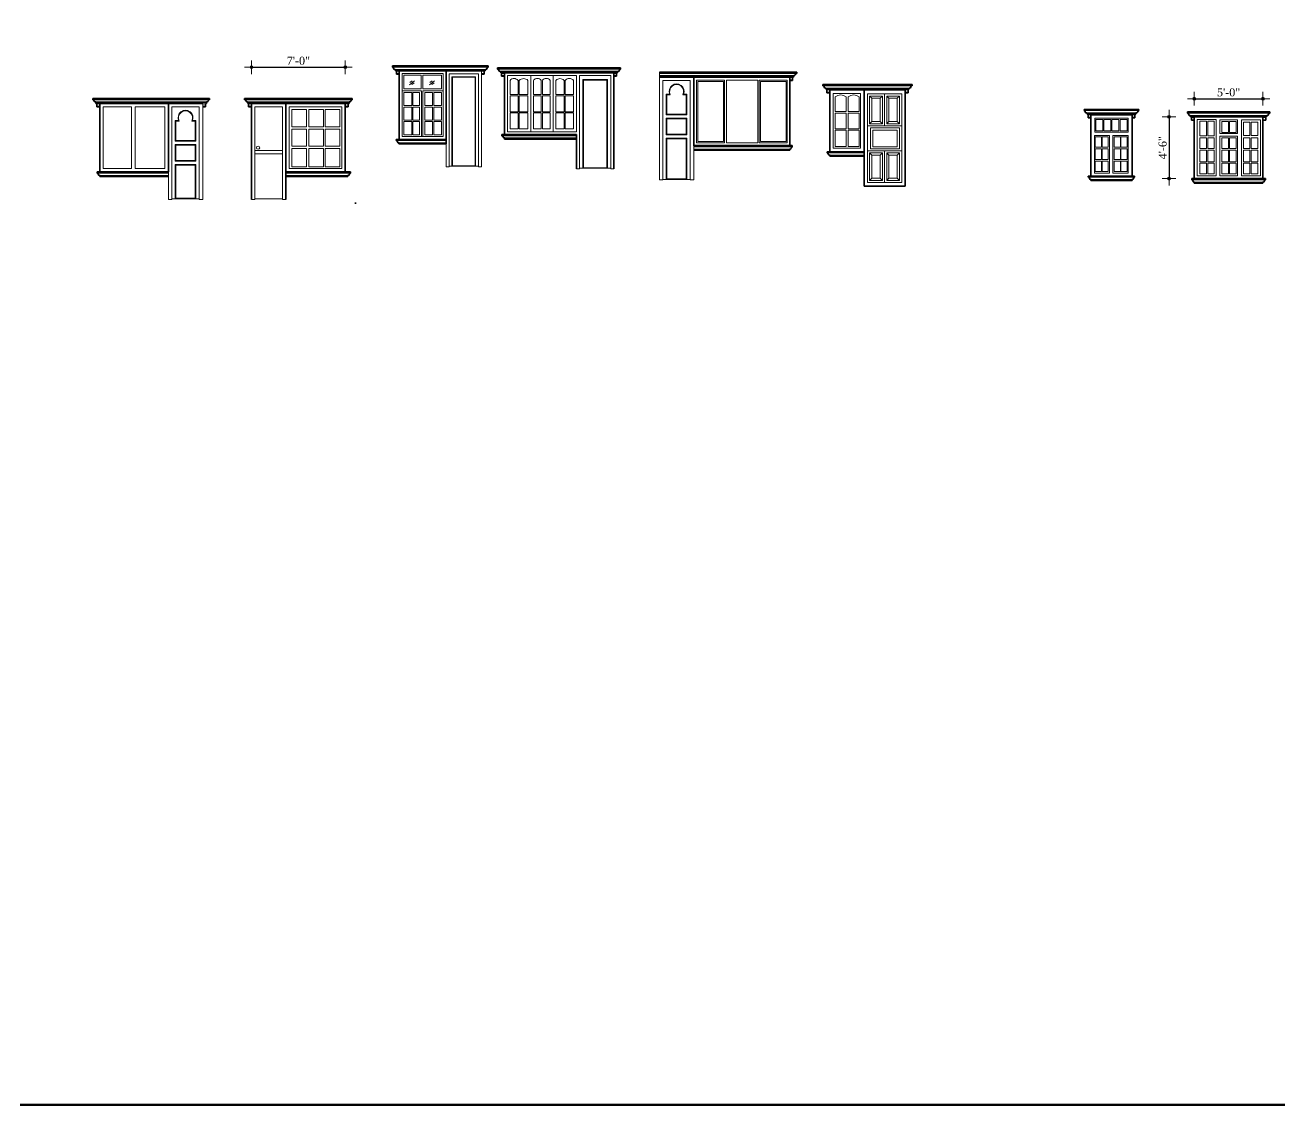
# Model space of a CAD drawing. Header units: inches. Extents: x 244 to 65245, y -2247 to 11745.
# Drawn here: x 61570 to 62667, y 7637 to 8582 of the extents above; entities that cross this region are included whole.
import ezdxf

# ---------------------------------------------------------------- set-up
doc = ezdxf.new("R2010")
doc.units = ezdxf.units.IN
doc.header["$MEASUREMENT"] = 0
for name, color, linetype, lineweight in [('CORNICE', 150, 'Continuous', 9), ('DIMENSION', 115, 'Continuous', 15), ('DOOR ELEVATION', 21, 'Continuous', 15), ('ELEVATION', 30, 'Continuous', 35), ('HACTH', 8, 'Continuous', 13), ('hatch', 12, 'Continuous', 9), ('Location', 8, 'Continuous', 13), ('WALL', 32, 'Continuous', 50), ('WINDOW ELEVATION', 5, 'Continuous', 18), ('WINDOW FRAME', 3, 'Continuous', 15)]:
    doc.layers.add(name, color=color, linetype=linetype, lineweight=lineweight)
doc.styles.add('7 INCH', font='times.ttf', dxfattribs={"height": 7})
doc.styles.add('7_INCH0', font='times.ttf', dxfattribs={"height": 7})
doc.dimstyles.new('7 INCH', dxfattribs={"dimscale": 0, "dimtxt": 7, "dimasz": 1, "dimexe": 2, "dimexo": 9, "dimgap": 2, "dimtad": 1, "dimdec": 0, "dimzin": 3, "dimdsep": 46, "dimlunit": 4, "dimtxsty": '7 INCH', "dimblk": 'DIM', "dimcen": 3, "dimdle": 3, "dimse1": 1, "dimse2": 1, "dimclrd": 256, "dimclre": 256, "dimclrt": 7, "dimadec": 1, "dimazin": 2, "dimtfac": 1, "dimtdec": 0, "dimtix": 1, "dimtofl": 0, "dimtmove": 2, "dimatfit": 3, "dimldrblk": 'DIM', "dimfxl": 2, "dimfrac": 2, "dimtolj": 2, "dimtzin": 0, "dimarcsym": 0})
doc.dimstyles.get("Standard").update_dxf_attribs({"dimtxt": 7, "dimasz": 0.18, "dimexe": 0.18, "dimexo": 0.0625, "dimgap": 0.09, "dimtad": 0, "dimdec": 3, "dimzin": 0, "dimdsep": 46, "dimlunit": 4, "dimtxsty": 'Standard', "dimcen": 0.09, "dimse1": 1, "dimse2": 1, "dimclrd": 3, "dimclre": 3, "dimclrt": 3, "dimadec": 0, "dimazin": 0, "dimtfac": 1, "dimtdec": 3, "dimtofl": 0, "dimtmove": 0, "dimatfit": 3, "dimfxl": 1, "dimtolj": 1, "dimtzin": 0, "dimarcsym": 0})

# ---------------------------------------------------------------- blocks, each defined once
blk = doc.blocks.new('DIM')
at = {"layer": 'DIMENSION'}
h = blk.add_hatch(color=256, dxfattribs=at)
h.paths.add_polyline_path([(0, 1.3), (0, 0), (1.3, 0, 0.414214)])
h.paths.add_polyline_path([(1.3, 0), (0, 0), (0, -1.3, 0.414214)])
h.paths.add_polyline_path([(0, 0), (-1.3, 0, 0.414214), (0, -1.3)])
h.paths.add_polyline_path([(0, 1.3, 0.414214), (-1.3, 0), (0, 0)])
for p, q in [((-6, 0), (6, 0)), ((0, 6), (0, -6))]:
    blk.add_line(p, q, dxfattribs=at)
blk.add_circle((0, 0), 1.28, dxfattribs=at)
blk = doc.blocks.new('*D101')
at = {"layer": 'Defpoints', "color": 0, "lineweight": -2, "transparency": 16777216}
for p in [(61849.8, 8544.7), (61767.8, 8504.6), (61849.8, 8504.6)]:
    blk.add_point(p, dxfattribs=at)
at = {"layer": 'DIMENSION', "lineweight": -2, "transparency": 16777216}
blk.add_line((61768.8, 8544.7), (61848.8, 8544.7), dxfattribs=at)
at = {"layer": 'DIMENSION', "lineweight": -2, "transparency": 16777216, "rotation": 180}
blk.add_blockref('DIM', (61767.8, 8544.7), dxfattribs=at)
at = {"layer": 'DIMENSION', "lineweight": -2, "transparency": 16777216}
blk.add_blockref('DIM', (61849.8, 8544.7), dxfattribs=at)
at = {"layer": 'DIMENSION', "color": 7, "transparency": 16777216, "insert": (61808.8, 8550.3), "char_height": 7, "attachment_point": 5, "style": '7_INCH0'}
blk.add_mtext('\\A2;7\'-0"', dxfattribs=at)
blk = doc.blocks.new('*D97')
at = {"layer": 'Defpoints', "color": 0, "lineweight": -2, "transparency": 16777216}
for p in [(62592.2, 8501.3), (62570.1, 8447.3), (62592.2, 8447.3)]:
    blk.add_point(p, dxfattribs=at)
at = {"layer": 'DIMENSION', "lineweight": -2, "transparency": 16777216}
blk.add_line((62570.1, 8500.3), (62570.1, 8448.3), dxfattribs=at)
for p, rotation in [((62570.1, 8501.3), 90), ((62570.1, 8447.3), 270)]:
    blk.add_blockref('DIM', p, dxfattribs=dict(at, rotation=rotation))
at = {"layer": 'DIMENSION', "color": 7, "transparency": 16777216, "insert": (62564.5, 8474.3), "char_height": 7, "attachment_point": 5, "rotation": 90, "style": '7 INCH'}
blk.add_mtext('\\A2;4\'-6"', dxfattribs=at)
blk = doc.blocks.new('*D98')
at = {"layer": 'Defpoints', "color": 0, "lineweight": -2, "transparency": 16777216}
for p in [(62652.2, 8517.1), (62592.2, 8501.3), (62652.2, 8501.3)]:
    blk.add_point(p, dxfattribs=at)
at = {"layer": 'DIMENSION', "lineweight": -2, "transparency": 16777216}
blk.add_line((62593.2, 8517.1), (62651.2, 8517.1), dxfattribs=at)
at = {"layer": 'DIMENSION', "lineweight": -2, "transparency": 16777216, "rotation": 180}
blk.add_blockref('DIM', (62592.2, 8517.1), dxfattribs=at)
at = {"layer": 'DIMENSION', "lineweight": -2, "transparency": 16777216}
blk.add_blockref('DIM', (62652.2, 8517.1), dxfattribs=at)
at = {"layer": 'DIMENSION', "color": 7, "transparency": 16777216, "insert": (62622.2, 8522.7), "char_height": 7, "attachment_point": 5, "style": '7 INCH'}
blk.add_mtext('\\A2;5\'-0"', dxfattribs=at)

msp = doc.modelspace()

# ---------------------------------------------------------------- linework, layer by layer
at = {"layer": 'CORNICE'}
for p, q in [((61944, 8544.8), (61891, 8544.8)), ((61941.7, 8542.8), (61892.9, 8542.8)), ((61941.2, 8542.3), (61893.4, 8542.3)), ((61897, 8541.1), (61894.5, 8541.1)), ((61897, 8539.1), (61894.5, 8539.1)), ((61974.8, 8544.8), (61932, 8544.8)), ((61972.6, 8542.8), (61934.2, 8542.8)), ((61972.1, 8542.3), (61934.2, 8542.3)), ((61968.8, 8541.1), (61971.3, 8541.1)), ((61968.8, 8539.1), (61971.3, 8539.1)), ((62090.5, 8543.1), (61983, 8543.1)), ((62088.2, 8541.1), (61985.2, 8541.1)), ((62087.7, 8540.6), (61985.7, 8540.6)), ((61989, 8539.3), (61986.5, 8539.3)), ((61989, 8537.3), (61986.5, 8537.3)), ((62084.5, 8539.3), (62087, 8539.3)), ((62084.5, 8537.3), (62087, 8537.3)), ((62124.5, 8536.1), (62124.5, 8540.3)), ((62244.5, 8539.3), (62124.5, 8539.3)), ((62242.2, 8537.3), (62124.5, 8537.3)), ((62241.7, 8536.8), (62124.5, 8536.8)), ((62238.5, 8535.6), (62241, 8535.6)), ((62238.5, 8533.6), (62241, 8533.6)), ((62345.4, 8528.5), (62267.4, 8528.5)), ((62343.2, 8526.5), (62269.7, 8526.5)), ((62342.7, 8526), (62270.2, 8526)), ((61731.1, 8516.3), (61629.1, 8516.3)), ((61855.8, 8516.3), (61761.8, 8516.3)), ((62273.4, 8524.8), (62270.9, 8524.8)), ((62273.4, 8522.8), (62270.9, 8522.8)), ((62339.4, 8524.8), (62341.9, 8524.8)), ((62339.4, 8522.8), (62341.9, 8522.8)), ((61728.8, 8514.3), (61631.3, 8514.3)), ((61728.3, 8513.8), (61631.8, 8513.8)), ((61635.1, 8512.6), (61632.6, 8512.6)), ((61635.1, 8510.6), (61632.6, 8510.6)), ((61725.1, 8512.6), (61727.6, 8512.6)), ((61725.1, 8510.6), (61727.6, 8510.6)), ((61853.6, 8514.3), (61764.1, 8514.3)), ((61853.1, 8513.8), (61764.1, 8513.8)), ((61767.8, 8512.6), (61765.3, 8512.6)), ((61767.8, 8510.6), (61765.3, 8510.6)), ((61849.8, 8512.6), (61852.3, 8512.6)), ((61849.8, 8510.6), (61852.3, 8510.6)), ((62658.2, 8504.6), (62586.2, 8504.6)), ((62655.9, 8502.5), (62588.4, 8502.5)), ((62655.4, 8502), (62588.9, 8502)), ((62592.2, 8500.8), (62589.7, 8500.8)), ((62592.2, 8498.8), (62589.7, 8498.8)), ((62652.2, 8500.8), (62654.7, 8500.8)), ((62652.2, 8498.8), (62654.7, 8498.8)), ((62052, 8484.8), (61986.7, 8484.8)), ((62052, 8482.8), (61989, 8482.8)), ((61938, 8480.6), (61894.4, 8480.6)), ((61938, 8478.5), (61896.7, 8478.5)), ((62240.7, 8475.1), (62154.5, 8475.1)), ((62238.5, 8473), (62154.5, 8473)), ((62303.4, 8469.8), (62271.2, 8469.8)), ((62303.4, 8467.7), (62273.4, 8467.7)), ((61695.1, 8452.1), (61632.8, 8452.1)), ((61695.1, 8450), (61635.1, 8450)), ((61770.9, 8452.1), (61770.8, 8452.1)), ((61794.8, 8452.1), (61794.8, 8452.1)), ((61797.8, 8452.1), (61854.3, 8452.1)), ((61797.8, 8450), (61852.1, 8450)), ((62654.4, 8446.3), (62589.9, 8446.3)), ((62652.2, 8444.3), (62592.2, 8444.3))]:
    msp.add_line(p, q, dxfattribs=at)
at = {"layer": 'DIMENSION', "ltscale": 2}
msp.add_lwpolyline([(62276.4, 8521.8), (62276.4, 8473.8), (62300.4, 8473.8), (62300.4, 8521.8), (62276.4, 8521.8), (62276.4, 8521.7)], dxfattribs=at)
at = {"layer": 'DIMENSION'}
msp.add_circle((61773.6, 8474.3), 1.41, dxfattribs=at)
at = {"layer": 'DOOR ELEVATION'}
for p, q in [((61938, 8541.6), (61938, 8457.7)), ((61938, 8541.6), (61968.8, 8541.6)), ((61940.6, 8539), (61940.6, 8457.7)), ((61940.6, 8539), (61966.3, 8539)), ((61966.3, 8539), (61966.3, 8457.7)), ((61968.8, 8541.6), (61968.8, 8457.7)), ((62124.5, 8536.1), (62124.5, 8446.1)), ((62124.5, 8536.1), (62154.5, 8536.1)), ((62127.5, 8533.1), (62127.5, 8446.1)), ((62127.5, 8533.1), (62151.5, 8533.1)), ((62151.5, 8533.1), (62151.5, 8446.1)), ((62154.5, 8536.1), (62154.5, 8446.1)), ((62130.5, 8503.1), (62130.5, 8521.1)), ((62130.5, 8521.1), (62133.5, 8521.1)), ((62131, 8503.6), (62131, 8520.6)), ((62131, 8520.6), (62134, 8520.6)), ((62145, 8520.6), (62148, 8520.6)), ((62145.5, 8521.1), (62148.5, 8521.1)), ((62148, 8520.6), (62148, 8503.6)), ((62148.5, 8521.1), (62148.5, 8503.1)), ((61635.1, 8513.1), (61725.1, 8513.1)), ((61695.1, 8513.1), (61695.1, 8429.1)), ((61698.1, 8510.1), (61698.1, 8429.1)), ((61698.1, 8510.1), (61722.1, 8510.1)), ((61722.1, 8510.1), (61722.1, 8429.1)), ((61725.1, 8513.1), (61725.1, 8429.1)), ((61770.8, 8510.1), (61770.8, 8429.1)), ((61770.8, 8510.1), (61794.8, 8510.1)), ((61794.8, 8510.1), (61794.8, 8429.1)), ((61800.8, 8510.1), (61800.8, 8456.1)), ((61800.8, 8510.1), (61846.8, 8510.1)), ((61846.8, 8510.1), (61846.8, 8456.1)), ((62148, 8503.6), (62131, 8503.6)), ((61701.1, 8480.1), (61701.1, 8498.1)), ((61701.1, 8498.1), (61704.1, 8498.1)), ((61701.6, 8480.6), (61701.6, 8497.6)), ((61701.6, 8497.6), (61704.6, 8497.6)), ((61715.6, 8497.6), (61718.6, 8497.6)), ((61716.1, 8498.1), (61719.1, 8498.1)), ((61718.6, 8497.6), (61718.6, 8480.6)), ((61719.1, 8498.1), (61719.1, 8480.1)), ((62148.5, 8503.1), (62130.5, 8503.1)), ((62148.5, 8500.1), (62130.5, 8500.1)), ((62130.5, 8485.6), (62130.5, 8500.1)), ((62148, 8499.6), (62131, 8499.6)), ((62131, 8486.1), (62131, 8499.6)), ((62148, 8499.6), (62148, 8486.1)), ((62148.5, 8500.1), (62148.5, 8485.6)), ((62148.5, 8485.6), (62130.5, 8485.6)), ((62130.5, 8446.6), (62130.5, 8482.6)), ((62148.5, 8482.6), (62130.5, 8482.6)), ((62148, 8486.1), (62131, 8486.1)), ((62131, 8447.1), (62131, 8482.1)), ((62148, 8482.1), (62131, 8482.1)), ((62148, 8482.1), (62148, 8447.1)), ((62148.5, 8482.6), (62148.5, 8446.6)), ((61719.1, 8480.1), (61701.1, 8480.1)), ((61719.1, 8477.1), (61701.1, 8477.1)), ((61701.1, 8462.6), (61701.1, 8477.1)), ((61718.6, 8480.6), (61701.6, 8480.6)), ((61718.6, 8476.6), (61701.6, 8476.6)), ((61701.6, 8463.1), (61701.6, 8476.6)), ((61718.6, 8476.6), (61718.6, 8463.1)), ((61719.1, 8477.1), (61719.1, 8462.6)), ((61770.8, 8472), (61794.8, 8472)), ((61719.1, 8462.6), (61701.1, 8462.6)), ((61718.6, 8463.1), (61701.6, 8463.1)), ((61770.8, 8469), (61794.8, 8469)), ((61701.1, 8429.6), (61701.1, 8459.6)), ((61719.1, 8459.6), (61701.1, 8459.6)), ((61701.6, 8430.1), (61701.6, 8459.1)), ((61718.6, 8459.1), (61701.6, 8459.1)), ((61718.6, 8459.1), (61718.6, 8430.1)), ((61719.1, 8459.6), (61719.1, 8429.6)), ((61846.8, 8456.1), (61800.8, 8456.1)), ((61938, 8457.7), (61940.6, 8457.7)), ((61940.6, 8458.2), (61966.3, 8458.2)), ((61966.3, 8457.7), (61968.8, 8457.7)), ((62124.5, 8446.1), (62127.5, 8446.1)), ((62127.5, 8446.6), (62151.5, 8446.6)), ((62148.5, 8446.6), (62130.5, 8446.6)), ((62148, 8447.1), (62131, 8447.1)), ((62151.5, 8446.1), (62154.5, 8446.1)), ((61695.1, 8429.1), (61698.1, 8429.1)), ((61698.1, 8429.6), (61722.1, 8429.6)), ((61719.1, 8429.6), (61701.1, 8429.6)), ((61718.6, 8430.1), (61701.6, 8430.1)), ((61722.1, 8429.1), (61725.1, 8429.1)), ((61767.8, 8429.1), (61770.8, 8429.1)), ((61770.8, 8429.6), (61794.8, 8429.6)), ((61794.8, 8429.1), (61797.8, 8429.1))]:
    msp.add_line(p, q, dxfattribs=at)
for points in [[(61943.1, 8536.4), (61963.7, 8536.4), (61963.7, 8458.2), (61943.1, 8458.2)], [(61943.6, 8536), (61963.3, 8536), (61963.3, 8458.6), (61943.6, 8458.6)]]:
    msp.add_lwpolyline(points, close=True, dxfattribs=at)
for centre, radius, start, end in [((62139.5, 8523.6), 6.5, 337.3801, 202.6199), ((62139.5, 8523.4), 6.17, 332.7226, 207.2774), ((61710.1, 8500.6), 6.5, 337.3801, 202.6199), ((61710.1, 8500.4), 6.17, 332.7226, 207.2774)]:
    msp.add_arc(centre, radius, start, end, dxfattribs=at)
at = {"layer": 'ELEVATION', "linetype": 'Continuous'}
for p, q in [((61944, 8545.8), (61891, 8545.8)), ((61891, 8544.8), (61891, 8545.8)), ((61891, 8544.8), (61891, 8545.8)), ((61893.2, 8542.8), (61893.2, 8542.3)), ((61893.7, 8542.3), (61893.2, 8542.3)), ((61893.7, 8542.3), (61893.7, 8541.6)), ((61894.5, 8541.6), (61893.7, 8541.6)), ((61894.2, 8541.6), (61940.5, 8541.6)), ((61894.5, 8541.6), (61894.5, 8538.6)), ((61897, 8538.6), (61894.5, 8538.6)), ((61896.7, 8541.6), (61938, 8541.6)), ((61897, 8541.6), (61897, 8481.6)), ((61974.8, 8545.8), (61932, 8545.8)), ((61934.7, 8541.6), (61971.3, 8541.6)), ((61938, 8541.6), (61938, 8478.5)), ((61968.8, 8538.6), (61971.3, 8538.6)), ((61971.3, 8541.6), (61972.1, 8541.6)), ((61971.3, 8541.6), (61971.3, 8538.6)), ((61972.1, 8542.3), (61972.6, 8542.3)), ((61972.1, 8542.3), (61972.1, 8541.6)), ((61972.6, 8542.8), (61972.6, 8542.3)), ((61974.8, 8544.8), (61974.8, 8545.8)), ((61974.8, 8544.8), (61974.8, 8545.8)), ((62090.5, 8544.1), (61983, 8544.1)), ((61983, 8543.1), (61983, 8544.1)), ((61983, 8543.1), (61983, 8544.1)), ((61985.2, 8541.1), (61985.2, 8540.6)), ((61985.7, 8540.6), (61985.2, 8540.6)), ((61985.7, 8540.6), (61985.7, 8539.8)), ((61986.5, 8539.8), (61985.7, 8539.8)), ((61986.5, 8539.8), (61986.5, 8536.8)), ((61986.5, 8539.8), (62087, 8539.8)), ((61989, 8536.8), (61986.5, 8536.8)), ((62084.5, 8539.8), (62084.5, 8455.8)), ((62084.5, 8536.8), (62087, 8536.8)), ((62087, 8539.8), (62087.7, 8539.8)), ((62087, 8539.8), (62087, 8536.8)), ((62087.7, 8540.6), (62088.2, 8540.6)), ((62087.7, 8540.6), (62087.7, 8539.8)), ((62088.2, 8541.1), (62088.2, 8540.6)), ((62090.5, 8543.1), (62090.5, 8544.1)), ((62090.5, 8543.1), (62090.5, 8544.1)), ((62244.5, 8540.3), (62124.5, 8540.3)), ((62241.7, 8536.8), (62242.2, 8536.8)), ((62241.7, 8536.8), (62241.7, 8536.1)), ((62242.2, 8537.3), (62242.2, 8536.8)), ((62244.5, 8539.3), (62244.5, 8540.3)), ((62244.5, 8539.3), (62244.5, 8540.3)), ((62124.5, 8536.1), (62241, 8536.1)), ((62238.5, 8533.1), (62241, 8533.1)), ((62241, 8536.1), (62241.7, 8536.1)), ((62241, 8536.1), (62241, 8533.1)), ((62345.4, 8529.5), (62267.4, 8529.5)), ((62267.4, 8528.5), (62267.4, 8529.5)), ((62267.4, 8528.5), (62267.4, 8529.5)), ((62269.7, 8526.5), (62269.7, 8526)), ((62270.2, 8526), (62269.7, 8526)), ((62270.2, 8526), (62270.2, 8525.3)), ((62342.7, 8526), (62342.7, 8525.3)), ((62342.7, 8526), (62343.2, 8526)), ((62343.2, 8526.5), (62343.2, 8526)), ((62345.4, 8528.5), (62345.4, 8529.5)), ((62345.4, 8528.5), (62345.4, 8529.5)), ((61731.1, 8517.3), (61629.1, 8517.3)), ((61629.1, 8516.3), (61629.1, 8517.3)), ((61629.1, 8516.3), (61629.1, 8517.3)), ((61731.1, 8516.3), (61731.1, 8517.3)), ((61731.1, 8516.3), (61731.1, 8517.3)), ((61855.8, 8517.3), (61761.8, 8517.3)), ((61761.8, 8516.3), (61761.8, 8517.3)), ((61761.8, 8516.3), (61761.8, 8517.3)), ((61855.8, 8516.3), (61855.8, 8517.3)), ((61855.8, 8516.3), (61855.8, 8517.3)), ((62270.9, 8525.3), (62270.2, 8525.3)), ((62270.9, 8525.3), (62342.7, 8525.3)), ((62270.9, 8525.3), (62270.9, 8522.3)), ((62273.4, 8522.3), (62270.9, 8522.3)), ((62339.4, 8522.3), (62341.9, 8522.3)), ((62341.9, 8525.3), (62341.9, 8522.3)), ((62341.9, 8525.3), (62342.7, 8525.3)), ((61631.3, 8514.3), (61631.3, 8513.8)), ((61631.8, 8513.8), (61631.3, 8513.8)), ((61631.8, 8513.8), (61631.8, 8513.1)), ((61632.6, 8513.1), (61631.8, 8513.1)), ((61632.6, 8513.1), (61632.6, 8510.1)), ((61632.6, 8513.1), (61725.1, 8513.1)), ((61635.1, 8510.1), (61632.6, 8510.1)), ((61725.1, 8510.1), (61727.6, 8510.1)), ((61727.6, 8513.1), (61728.3, 8513.1)), ((61727.6, 8513.1), (61727.6, 8510.1)), ((61728.3, 8513.8), (61728.8, 8513.8)), ((61728.3, 8513.8), (61728.3, 8513.1)), ((61728.8, 8514.3), (61728.8, 8513.8)), ((61764.1, 8514.3), (61764.1, 8513.8)), ((61764.6, 8513.8), (61764.1, 8513.8)), ((61764.6, 8513.8), (61764.6, 8513.1)), ((61767.8, 8513.1), (61764.6, 8513.1)), ((61765.3, 8513.1), (61764.6, 8513.1)), ((61765.3, 8513.1), (61765.3, 8510.1)), ((61767.8, 8510.1), (61765.3, 8510.1)), ((61767.8, 8513.1), (61767.8, 8429.1)), ((61767.8, 8513.1), (61797.8, 8513.1)), ((61767.8, 8513.1), (61852.3, 8513.1)), ((61797.8, 8513.1), (61797.8, 8429.1)), ((61797.8, 8513.1), (61849.8, 8513.1)), ((61849.8, 8513.1), (61849.8, 8453.1)), ((61849.8, 8510.1), (61852.3, 8510.1)), ((61852.3, 8513.1), (61853.1, 8513.1)), ((61852.3, 8513.1), (61852.3, 8510.1)), ((61853.1, 8513.8), (61853.6, 8513.8)), ((61853.1, 8513.8), (61853.1, 8513.1)), ((61853.6, 8514.3), (61853.6, 8513.8)), ((62543.8, 8507.8), (62495.8, 8507.8)), ((62495.8, 8506.8), (62495.8, 8507.8)), ((62495.8, 8506.8), (62495.8, 8507.8)), ((62498, 8504.7), (62498, 8504.3)), ((62498.5, 8504.3), (62498, 8504.3)), ((62498.5, 8504.3), (62498.5, 8503.5)), ((62541, 8504.3), (62541.5, 8504.3)), ((62541, 8504.3), (62541, 8503.5)), ((62541.5, 8504.7), (62541.5, 8504.3)), ((62543.8, 8506.8), (62543.8, 8507.8)), ((62543.8, 8506.8), (62543.8, 8507.8)), ((62658.2, 8505.6), (62586.2, 8505.6)), ((62586.2, 8504.6), (62586.2, 8505.6)), ((62586.2, 8504.6), (62586.2, 8505.6)), ((62658.2, 8504.6), (62658.2, 8505.6)), ((62658.2, 8504.6), (62658.2, 8505.6)), ((62499.3, 8503.5), (62498.5, 8503.5)), ((62499.3, 8503.5), (62499.3, 8500.5)), ((62499.3, 8503.5), (62540.3, 8503.5)), ((62501.8, 8500.5), (62499.3, 8500.5)), ((62537.8, 8500.5), (62540.3, 8500.5)), ((62540.3, 8503.5), (62541, 8503.5)), ((62540.3, 8503.5), (62540.3, 8500.5)), ((62588.4, 8502.5), (62588.4, 8502)), ((62588.9, 8502), (62588.4, 8502)), ((62588.9, 8502), (62588.9, 8501.3)), ((62589.7, 8501.3), (62588.9, 8501.3)), ((62589.7, 8501.3), (62589.7, 8498.3)), ((62589.7, 8501.3), (62654.7, 8501.3)), ((62592.2, 8498.3), (62589.7, 8498.3)), ((62592.2, 8501.3), (62652.2, 8501.3)), ((62652.2, 8498.3), (62654.7, 8498.3)), ((62654.7, 8501.3), (62655.4, 8501.3)), ((62654.7, 8501.3), (62654.7, 8498.3)), ((62655.4, 8502), (62655.9, 8502)), ((62655.4, 8502), (62655.4, 8501.3)), ((62655.9, 8502.5), (62655.9, 8502)), ((61986.7, 8484.8), (61986.7, 8485.8)), ((62052, 8485.8), (61986.7, 8485.8)), ((61989, 8482.8), (61989, 8481.8)), ((62052, 8481.8), (61989, 8481.8)), ((62052, 8485.8), (62052, 8455.8)), ((61894.4, 8480.6), (61894.4, 8481.6)), ((61938, 8481.6), (61894.4, 8481.6)), ((61938, 8481.6), (61896.7, 8481.6)), ((61896.7, 8478.5), (61896.7, 8477.6)), ((61938, 8477.6), (61896.7, 8477.6)), ((61938, 8478.5), (61938, 8477.6)), ((62240.7, 8476.1), (62154.5, 8476.1)), ((62238.5, 8472.1), (62154.5, 8472.1)), ((62238.5, 8473), (62238.5, 8472.1)), ((62240.7, 8475.1), (62240.7, 8476.1)), ((62271.2, 8469.8), (62271.2, 8470.8)), ((62303.4, 8470.8), (62273.4, 8470.8)), ((62273.4, 8467.7), (62273.4, 8466.8)), ((62303.4, 8466.8), (62273.4, 8466.8)), ((61632.8, 8452.1), (61632.8, 8453.1)), ((61695.1, 8453.1), (61632.8, 8453.1)), ((61635.1, 8450), (61635.1, 8449.1)), ((61695.1, 8449.1), (61635.1, 8449.1)), ((61770.9, 8453.1), (61770.8, 8453.1)), ((61794.8, 8453.1), (61794.8, 8453.1)), ((61849.8, 8453.1), (61797.8, 8453.1)), ((61849.8, 8453.1), (61797.8, 8453.1)), ((61797.8, 8453.1), (61854.3, 8453.1)), ((61797.8, 8449.1), (61852.1, 8449.1)), ((61852.1, 8450), (61852.1, 8449.1)), ((61854.3, 8452.1), (61854.3, 8453.1)), ((62499.5, 8448.5), (62499.5, 8449.5)), ((62540, 8449.5), (62499.5, 8449.5)), ((62540, 8448.5), (62540, 8449.5)), ((62501.8, 8446.5), (62501.8, 8445.5)), ((62537.8, 8445.5), (62501.8, 8445.5)), ((62537.8, 8446.5), (62537.8, 8445.5)), ((62589.9, 8446.3), (62589.9, 8447.3)), ((62654.4, 8447.3), (62589.9, 8447.3)), ((62652.2, 8447.3), (62592.2, 8447.3)), ((62592.2, 8444.3), (62592.2, 8443.3)), ((62652.2, 8443.3), (62592.2, 8443.3)), ((62652.2, 8444.3), (62652.2, 8443.3)), ((62654.4, 8446.3), (62654.4, 8447.3)), ((61858.6, 8425.3), (61858.6, 8426.3)), ((61858.6, 8425.3), (61858.6, 8426.3))]:
    msp.add_line(p, q, dxfattribs=at)
at = {"layer": 'ELEVATION'}
for p, q in [((62303.4, 8524.8), (62339.4, 8524.8)), ((62303.4, 8440.8), (62303.4, 8524.8)), ((62339.4, 8524.8), (62339.4, 8440.8)), ((62339.4, 8440.8), (62303.4, 8440.8))]:
    msp.add_line(p, q, dxfattribs=at)
at = {"layer": 'ELEVATION', "ltscale": 2}
for p, q in [((62303.4, 8470.8), (62271.2, 8470.8)), ((61797.8, 8453.1), (61852.1, 8453.1))]:
    msp.add_line(p, q, dxfattribs=at)
at = {"layer": 'ELEVATION', "linetype": 'Continuous'}
msp.add_lwpolyline([(62052, 8485.8), (61989, 8485.8), (61989, 8539.8), (62054.5, 8539.8)], dxfattribs=at)
for points in [[(62154.5, 8536.1), (62238.5, 8536.1), (62238.5, 8476.1), (62154.5, 8476.1)], [(62501.8, 8449), (62537.8, 8449), (62537.8, 8503), (62501.8, 8503)], [(62592.2, 8501.3), (62652.2, 8501.3), (62652.2, 8447.3), (62592.2, 8447.3)]]:
    msp.add_lwpolyline(points, close=True, dxfattribs=at)
at = {"layer": 'ELEVATION', "ltscale": 2}
msp.add_lwpolyline([(62273.4, 8524.8), (62273.4, 8470.8), (62303.4, 8470.8), (62303.4, 8524.8), (62273.4, 8524.8)], close=True, dxfattribs=at)
at = {"layer": 'ELEVATION'}
msp.add_lwpolyline([(61695.1, 8453.1), (61635.1, 8453.1), (61635.1, 8513.1), (61695.1, 8513.1)], close=True, dxfattribs=at)
at = {"layer": 'ELEVATION', "linetype": 'Continuous'}
for centre, start, end in [((61890.7, 8543.6), 11.637, 78.363), ((61893.2, 8544.1), 191.637, 270), ((61972.6, 8544.1), 270, 348.363), ((61975.1, 8543.6), 101.637, 168.363), ((61982.7, 8541.8), 11.637, 78.363), ((61985.2, 8542.3), 191.637, 270), ((62088.2, 8542.3), 270, 348.363), ((62090.7, 8541.8), 101.637, 168.363), ((62242.2, 8538.6), 270, 348.363), ((62244.7, 8538.1), 101.637, 168.363), ((62267.2, 8527.3), 11.637, 78.363), ((62269.7, 8527.8), 191.637, 270), ((62343.2, 8527.8), 270, 348.363), ((62345.7, 8527.3), 101.637, 168.363), ((61628.8, 8515.1), 11.637, 78.363), ((61631.3, 8515.6), 191.637, 270), ((61728.8, 8515.6), 270, 348.363), ((61731.3, 8515.1), 101.637, 168.363), ((61761.6, 8515.1), 11.637, 78.363), ((61764.1, 8515.6), 191.637, 270), ((61853.6, 8515.6), 270, 348.363), ((61856.1, 8515.1), 101.637, 168.363), ((62495.5, 8505.5), 11.637, 78.363), ((62498, 8506), 191.637, 270), ((62541.5, 8506), 270, 348.363), ((62544, 8505.5), 101.637, 168.363), ((62585.9, 8503.3), 11.637, 78.363), ((62588.4, 8503.8), 191.637, 270), ((62655.9, 8503.8), 270, 348.363), ((62658.4, 8503.3), 101.637, 168.363), ((61986.5, 8483.5), 11.637, 78.363), ((61989, 8484.1), 191.637, 270), ((61894.2, 8479.3), 11.637, 78.363), ((61896.7, 8479.8), 191.637, 270), ((62238.5, 8474.3), 270, 348.363), ((62241, 8473.8), 101.637, 168.363), ((62270.9, 8468.5), 11.637, 78.363), ((62273.4, 8469), 191.637, 270), ((61632.6, 8450.8), 11.637, 78.363), ((61635.1, 8451.3), 191.637, 270), ((61852.1, 8451.3), 270, 348.363), ((61854.6, 8450.8), 101.637, 168.363), ((62499.3, 8447.2), 11.637, 78.363), ((62501.8, 8447.8), 191.637, 270), ((62537.8, 8447.8), 270, 348.363), ((62540.3, 8447.2), 101.637, 168.363), ((62589.7, 8445), 11.637, 78.363), ((62592.2, 8445.5), 191.637, 270), ((62652.2, 8445.5), 270, 348.363), ((62654.7, 8445), 101.637, 168.363)]:
    msp.add_arc(centre, 1.29, start, end, dxfattribs=at)
at = {"layer": 'HACTH'}
for p, q in [((61905.9, 8529.4), (61910.3, 8532.7)), ((61906.3, 8531.2), (61908.4, 8532.9)), ((61908.1, 8529.5), (61909.9, 8531)), ((61923.4, 8529.4), (61927.8, 8532.7)), ((61923.8, 8531.2), (61925.9, 8532.9)), ((61925.6, 8529.5), (61927.4, 8531))]:
    msp.add_line(p, q, dxfattribs=at)
at = {"layer": 'hatch', "linetype": 'Continuous'}
for p, q in [((61638.1, 8456.1), (61638.1, 8510.1)), ((61638.1, 8510.1), (61662.9, 8510.1)), ((61662.9, 8510.1), (61662.9, 8456.1)), ((61666.2, 8510.1), (61666.2, 8498.1)), ((61666.2, 8510.1), (61666.2, 8456.1)), ((61666.2, 8510.1), (61692.1, 8510.1)), ((61692.1, 8510.1), (61692.1, 8456.1)), ((61662.9, 8456.1), (61638.1, 8456.1)), ((61692.1, 8456.1), (61666.2, 8456.1))]:
    msp.add_line(p, q, dxfattribs=at)
at = {"layer": 'Location'}
for p, q in [((62543.8, 8506.8), (62495.8, 8506.8)), ((62541.5, 8504.7), (62498, 8504.7)), ((62541, 8504.3), (62498.5, 8504.3)), ((62501.8, 8503), (62499.3, 8503)), ((62501.8, 8501), (62499.3, 8501)), ((62537.8, 8503), (62540.3, 8503)), ((62537.8, 8501), (62540.3, 8501)), ((62540, 8448.5), (62499.5, 8448.5)), ((62537.8, 8446.5), (62501.8, 8446.5))]:
    msp.add_line(p, q, dxfattribs=at)
at = {"layer": 'WALL'}
msp.add_lwpolyline([(59670.7, 11744.8), (65245.2, 11744.8), (65245.2, 7637.4), (59670.7, 7637.4)], close=True, dxfattribs=at)
at = {"layer": 'WINDOW ELEVATION'}
for p, q in [((62031.5, 8537.3), (62031.5, 8488.3)), ((61994, 8520.8), (61994, 8533.2)), ((62000.9, 8533.2), (62000.9, 8520.8)), ((62001.9, 8520.8), (62001.9, 8533.2)), ((62009.5, 8533.2), (62009.5, 8520.8)), ((62014.5, 8520.8), (62014.5, 8533.2)), ((62021.2, 8533.2), (62021.2, 8520.8)), ((62022.2, 8520.8), (62022.2, 8533.2)), ((62029, 8533.2), (62029, 8520.8)), ((62034, 8520.8), (62034, 8533.2)), ((62041.1, 8533.2), (62041.1, 8520.8)), ((62042.1, 8520.8), (62042.1, 8533.2)), ((62049.5, 8533.2), (62049.5, 8520.8)), ((62057.5, 8533.8), (62079, 8533.8)), ((62057.5, 8456.3), (62057.5, 8533.8)), ((62058, 8533.3), (62078.5, 8533.3)), ((62058, 8456.8), (62058, 8533.3)), ((62078.5, 8533.3), (62078.5, 8456.8)), ((62079, 8533.8), (62079, 8456.3)), ((62000.9, 8520.8), (61994, 8520.8)), ((62009.5, 8520.8), (62001.9, 8520.8)), ((62021.2, 8520.8), (62014.5, 8520.8)), ((62029, 8520.8), (62022.2, 8520.8)), ((62041.1, 8520.8), (62034, 8520.8)), ((62049.5, 8520.8), (62042.1, 8520.8)), ((62278.2, 8518.7), (62278.2, 8505.9)), ((62287.8, 8505.9), (62287.8, 8518.7)), ((62289.5, 8518.7), (62289.5, 8505.9)), ((62299.1, 8505.9), (62299.1, 8518.7)), ((62306.4, 8521.4), (62336.4, 8521.4)), ((62306.4, 8443.8), (62306.4, 8521.4)), ((62310.2, 8517.5), (62308.2, 8519.5)), ((62317.5, 8517.5), (62319.5, 8519.5)), ((62321.4, 8493.3), (62321.4, 8521.4)), ((62325.2, 8517.5), (62323.2, 8519.5)), ((62332.5, 8517.5), (62334.5, 8519.5)), ((62336.4, 8521.4), (62336.4, 8443.8)), ((62278.2, 8505.9), (62287.8, 8505.9)), ((62289.5, 8505.9), (62299.1, 8505.9)), ((62306.4, 8493.3), (62336.4, 8493.3)), ((62310.2, 8497.1), (62308.2, 8495.1)), ((62317.5, 8497.1), (62319.5, 8495.1)), ((62325.2, 8497.1), (62323.2, 8495.1)), ((62332.5, 8497.1), (62334.5, 8495.1)), ((62306.4, 8471.6), (62336.4, 8471.6)), ((62321.4, 8443.8), (62321.4, 8471.6)), ((62310.2, 8467.7), (62308.2, 8469.7)), ((62317.5, 8467.7), (62319.5, 8469.7)), ((62325.2, 8467.7), (62323.2, 8469.7)), ((62332.5, 8467.7), (62334.5, 8469.7)), ((62078.5, 8456.8), (62058, 8456.8)), ((62336.4, 8443.8), (62306.4, 8443.8)), ((62310.2, 8447.6), (62308.2, 8445.6)), ((62317.5, 8447.6), (62319.5, 8445.6)), ((62325.2, 8447.6), (62323.2, 8445.6)), ((62332.5, 8447.6), (62334.5, 8445.6))]:
    msp.add_line(p, q, dxfattribs=at)
for points in [[(61900.9, 8537.8), (61916.1, 8537.8), (61916.1, 8525.7), (61900.9, 8525.7)], [(61917.7, 8537.8), (61933.8, 8537.8), (61933.8, 8525.7), (61917.7, 8525.7)], [(61907.9, 8522.6), (61901.1, 8522.6), (61901.1, 8511.2), (61907.9, 8511.2)], [(61908.9, 8522.6), (61914.6, 8522.6), (61914.6, 8511.2), (61908.9, 8511.2)], [(61926.1, 8522.6), (61919.3, 8522.6), (61919.3, 8511.2), (61926.1, 8511.2)], [(61927.1, 8522.6), (61933.8, 8522.6), (61933.8, 8511.2), (61927.1, 8511.2)], [(62000.9, 8519.8), (61994, 8519.8), (61994, 8505.8), (62000.9, 8505.8)], [(62001.9, 8519.8), (62009.5, 8519.8), (62009.5, 8505.8), (62001.9, 8505.8)], [(62021.2, 8519.8), (62014.5, 8519.8), (62014.5, 8505.8), (62021.2, 8505.8)], [(62022.2, 8519.8), (62029, 8519.8), (62029, 8505.8), (62022.2, 8505.8)], [(62041.1, 8519.8), (62034, 8519.8), (62034, 8505.8), (62041.1, 8505.8)], [(62042.1, 8519.8), (62049.5, 8519.8), (62049.5, 8505.8), (62042.1, 8505.8)], [(62308.2, 8519.5), (62319.5, 8519.5), (62319.5, 8495.1), (62308.2, 8495.1)], [(62310.2, 8517.5), (62317.5, 8517.5), (62317.5, 8497.1), (62310.2, 8497.1)], [(62323.2, 8519.5), (62334.5, 8519.5), (62334.5, 8495.1), (62323.2, 8495.1)], [(62325.2, 8517.5), (62332.5, 8517.5), (62332.5, 8497.1), (62325.2, 8497.1)], [(61803, 8507.6), (61816, 8507.6), (61816, 8492.5), (61803, 8492.5)], [(61817.8, 8507.6), (61830.8, 8507.6), (61830.8, 8492.5), (61817.8, 8492.5)], [(61832.1, 8507.6), (61845.1, 8507.6), (61845.1, 8492.5), (61832.1, 8492.5)], [(61907.9, 8509.8), (61901.1, 8509.8), (61901.1, 8498.4), (61907.9, 8498.4)], [(61908.9, 8509.8), (61914.6, 8509.8), (61914.6, 8498.4), (61908.9, 8498.4)], [(61926.1, 8509.8), (61919.3, 8509.8), (61919.3, 8498.4), (61926.1, 8498.4)], [(61927.1, 8509.8), (61933.8, 8509.8), (61933.8, 8498.4), (61927.1, 8498.4)], [(61994, 8504.8), (62000.9, 8504.8), (62000.9, 8490.8), (61994, 8490.8)], [(62001.9, 8504.8), (62009.5, 8504.8), (62009.5, 8490.8), (62001.9, 8490.8)], [(62014.5, 8504.8), (62021.2, 8504.8), (62021.2, 8490.8), (62014.5, 8490.8)], [(62022.2, 8504.8), (62029, 8504.8), (62029, 8490.8), (62022.2, 8490.8)], [(62034, 8504.8), (62041.1, 8504.8), (62041.1, 8490.8), (62034, 8490.8)], [(62042.1, 8504.8), (62049.5, 8504.8), (62049.5, 8490.8), (62042.1, 8490.8)], [(62287.8, 8504.6), (62278.2, 8504.6), (62278.2, 8490.9), (62287.8, 8490.9)], [(62299.1, 8504.6), (62289.5, 8504.6), (62289.5, 8490.9), (62299.1, 8490.9)], [(61907.9, 8497.2), (61901.1, 8497.2), (61901.1, 8485.7), (61907.9, 8485.7)], [(61908.9, 8497.2), (61914.6, 8497.2), (61914.6, 8485.7), (61908.9, 8485.7)], [(61926.1, 8497.2), (61919.3, 8497.2), (61919.3, 8485.7), (61926.1, 8485.7)], [(61927.1, 8497.2), (61933.8, 8497.2), (61933.8, 8485.7), (61927.1, 8485.7)], [(62506.1, 8499), (62512.2, 8499), (62512.2, 8489), (62506.1, 8489)], [(62513.2, 8499), (62519.3, 8499), (62519.3, 8489), (62513.2, 8489)], [(62520.2, 8499), (62526.3, 8499), (62526.3, 8489), (62520.2, 8489)], [(62527.4, 8499), (62533.5, 8499), (62533.5, 8489), (62527.4, 8489)], [(62602.9, 8497.4), (62597.1, 8497.4), (62597.1, 8484.6), (62602.9, 8484.6)], [(62603.9, 8497.4), (62609.6, 8497.4), (62609.6, 8484.6), (62603.9, 8484.6)], [(62622.1, 8497.2), (62616.3, 8497.2), (62616.3, 8487.7), (62622.1, 8487.7)], [(62623.1, 8497.2), (62628.8, 8497.2), (62628.8, 8487.7), (62623.1, 8487.7)], [(62640.9, 8496.7), (62635.2, 8496.7), (62635.2, 8485), (62640.9, 8485)], [(62641.9, 8496.7), (62647.7, 8496.7), (62647.7, 8485), (62641.9, 8485)], [(61816, 8490.6), (61803, 8490.6), (61803, 8475.6), (61816, 8475.6)], [(61830.8, 8490.6), (61817.8, 8490.6), (61817.8, 8475.6), (61830.8, 8475.6)], [(61845.1, 8490.6), (61832.1, 8490.6), (61832.1, 8475.6), (61845.1, 8475.6)], [(62287.8, 8489.7), (62278.2, 8489.7), (62278.2, 8475.5), (62287.8, 8475.5)], [(62299.1, 8489.7), (62289.5, 8489.7), (62289.5, 8475.5), (62299.1, 8475.5)], [(62309, 8491.7), (62334.3, 8491.7), (62334.3, 8473.2), (62309, 8473.2)], [(62311, 8489.7), (62332.3, 8489.7), (62332.3, 8475.2), (62311, 8475.2)], [(62505.6, 8483.7), (62511, 8483.7), (62511, 8474.7), (62505.6, 8474.7)], [(62511.5, 8483.7), (62516.9, 8483.7), (62516.9, 8474.7), (62511.5, 8474.7)], [(62522.1, 8483.7), (62527.6, 8483.7), (62527.6, 8474.7), (62522.1, 8474.7)], [(62528, 8483.7), (62533.5, 8483.7), (62533.5, 8474.7), (62528, 8474.7)], [(62602.9, 8483), (62597.1, 8483), (62597.1, 8473.5), (62602.9, 8473.5)], [(62603.9, 8483), (62609.6, 8483), (62609.6, 8473.5), (62603.9, 8473.5)], [(62622.1, 8483), (62616.3, 8483), (62616.3, 8473.5), (62622.1, 8473.5)], [(62623.1, 8483), (62628.8, 8483), (62628.8, 8473.5), (62623.1, 8473.5)], [(62640.9, 8483), (62635.2, 8483), (62635.2, 8473.5), (62640.9, 8473.5)], [(62641.9, 8483), (62647.7, 8483), (62647.7, 8473.5), (62641.9, 8473.5)], [(61803, 8473.6), (61816, 8473.6), (61816, 8457.6), (61803, 8457.6)], [(61817.8, 8473.6), (61830.8, 8473.6), (61830.8, 8457.6), (61817.8, 8457.6)], [(61832.1, 8473.6), (61845.1, 8473.6), (61845.1, 8457.6), (61832.1, 8457.6)], [(62505.6, 8473.2), (62511, 8473.2), (62511, 8464.1), (62505.6, 8464.1)], [(62511.5, 8473.2), (62516.9, 8473.2), (62516.9, 8464.1), (62511.5, 8464.1)], [(62522.1, 8473.2), (62527.6, 8473.2), (62527.6, 8464.1), (62522.1, 8464.1)], [(62528, 8473.2), (62533.5, 8473.2), (62533.5, 8464.1), (62528, 8464.1)], [(62602.9, 8472.1), (62597.1, 8472.1), (62597.1, 8462.1), (62602.9, 8462.1)], [(62603.9, 8472.1), (62609.6, 8472.1), (62609.6, 8462.1), (62603.9, 8462.1)], [(62622.1, 8472.1), (62616.3, 8472.1), (62616.3, 8462.1), (62622.1, 8462.1)], [(62623.1, 8472.1), (62628.8, 8472.1), (62628.8, 8462.1), (62623.1, 8462.1)], [(62640.9, 8472.1), (62635.2, 8472.1), (62635.2, 8462.1), (62640.9, 8462.1)], [(62641.9, 8472.1), (62647.7, 8472.1), (62647.7, 8462.1), (62641.9, 8462.1)], [(62308.2, 8469.7), (62319.5, 8469.7), (62319.5, 8445.6), (62308.2, 8445.6)], [(62310.2, 8467.7), (62317.5, 8467.7), (62317.5, 8447.6), (62310.2, 8447.6)], [(62323.2, 8469.7), (62334.5, 8469.7), (62334.5, 8445.6), (62323.2, 8445.6)], [(62325.2, 8467.7), (62332.5, 8467.7), (62332.5, 8447.6), (62325.2, 8447.6)], [(62505.6, 8462.5), (62511, 8462.5), (62511, 8453.4), (62505.6, 8453.4)], [(62511.5, 8462.5), (62516.9, 8462.5), (62516.9, 8453.4), (62511.5, 8453.4)], [(62522.1, 8462.5), (62527.6, 8462.5), (62527.6, 8453.4), (62522.1, 8453.4)], [(62528, 8462.5), (62533.5, 8462.5), (62533.5, 8453.4), (62528, 8453.4)], [(62602.9, 8460.9), (62597.1, 8460.9), (62597.1, 8451.5), (62602.9, 8451.5)], [(62603.9, 8460.9), (62609.6, 8460.9), (62609.6, 8451.5), (62603.9, 8451.5)], [(62622.1, 8460.9), (62616.3, 8460.9), (62616.3, 8451.5), (62622.1, 8451.5)], [(62623.1, 8460.9), (62628.8, 8460.9), (62628.8, 8451.5), (62623.1, 8451.5)], [(62640.9, 8460.9), (62635.2, 8460.9), (62635.2, 8451.5), (62640.9, 8451.5)], [(62641.9, 8460.9), (62647.7, 8460.9), (62647.7, 8451.5), (62641.9, 8451.5)]]:
    msp.add_lwpolyline(points, close=True, dxfattribs=at)
for centre, radius, start, end in [((61997.4, 8530.3), 4.5, 39.4169, 139.6035), ((62005.7, 8529.5), 5.27, 43.4963, 135.6127), ((62017.8, 8530.5), 4.34, 38.3881, 140.6096), ((62025.6, 8530.5), 4.34, 38.3881, 140.6096), ((62037.5, 8530), 4.77, 40.9326, 138.1211), ((62045.8, 8529.8), 4.99, 42.1281, 136.9514), ((62283, 8512.9), 7.53, 50.3217, 129.6783), ((62294.3, 8512.9), 7.53, 50.3217, 129.6783)]:
    msp.add_arc(centre, radius, start, end, dxfattribs=at)
at = {"layer": 'WINDOW FRAME'}
for p, q in [((61899.5, 8539.1), (61935.5, 8539.1)), ((61899.5, 8484.1), (61899.5, 8539.1)), ((61935.5, 8539.1), (61935.5, 8484.1)), ((62054.5, 8537.3), (62054.5, 8455.8)), ((62054.5, 8537.3), (62082, 8537.3)), ((62082, 8537.3), (62082, 8455.8)), ((62157, 8533.3), (62181.5, 8533.3)), ((62183, 8533.3), (62210.5, 8533.3)), ((62211.8, 8533.3), (62236.3, 8533.3)), ((61899.5, 8524.1), (61916.3, 8524.1)), ((61916.3, 8524.1), (61916.3, 8484.1)), ((61917.6, 8484.1), (61917.6, 8524.1)), ((61917.6, 8524.1), (61935.5, 8524.1)), ((62534.3, 8500), (62505.1, 8500)), ((62505.1, 8500), (62505.1, 8488)), ((62534.3, 8500), (62534.3, 8488)), ((62594.7, 8449.8), (62594.7, 8498.9)), ((62594.7, 8498.9), (62611.3, 8498.9)), ((62611.3, 8498.9), (62611.3, 8449.8)), ((62614.6, 8498.8), (62630.1, 8498.8)), ((62614.6, 8486.8), (62614.6, 8498.8)), ((62630.1, 8498.8), (62630.1, 8486.8)), ((62633.5, 8449.8), (62633.5, 8498.7)), ((62633.5, 8498.7), (62650.2, 8498.7)), ((62650.2, 8498.7), (62650.2, 8449.8)), ((61935.5, 8484.1), (61899.5, 8484.1)), ((62518, 8485), (62504.8, 8485)), ((62504.8, 8485), (62504.8, 8452)), ((62534.3, 8488), (62505.1, 8488)), ((62518, 8485), (62518, 8452)), ((62534.3, 8485), (62521, 8485)), ((62521, 8485), (62521, 8452)), ((62534.3, 8485), (62534.3, 8452)), ((62614.6, 8486.8), (62630.1, 8486.8)), ((62614.6, 8449.8), (62614.6, 8484.5)), ((62614.6, 8484.5), (62630.1, 8484.5)), ((62630.1, 8484.5), (62630.1, 8449.8)), ((62052, 8455.8), (62054.5, 8455.8)), ((62054.5, 8456.3), (62082, 8456.3)), ((62082, 8455.8), (62084.5, 8455.8)), ((62504.8, 8452), (62518, 8452)), ((62521, 8452), (62534.3, 8452)), ((62611.3, 8449.8), (62594.7, 8449.8)), ((62630.1, 8449.8), (62614.6, 8449.8)), ((62650.2, 8449.8), (62633.5, 8449.8))]:
    msp.add_line(p, q, dxfattribs=at)
for points in [[(61991.5, 8537.3), (62012, 8537.3), (62012, 8488.3), (61991.5, 8488.3)], [(62012, 8537.3), (62052, 8537.3), (62052, 8488.3), (62012, 8488.3)], [(62158.1, 8532.1), (62180.5, 8532.1), (62180.5, 8479.7), (62158.1, 8479.7)], [(62212.9, 8532.1), (62235.3, 8532.1), (62235.3, 8479.7), (62212.9, 8479.7)]]:
    msp.add_lwpolyline(points, close=True, dxfattribs=at)
for points in [[(62181.5, 8533.3), (62181.5, 8478.6), (62157, 8478.6), (62157, 8533.3)], [(62210.5, 8533.3), (62210.5, 8478.6), (62183, 8478.6), (62183, 8533.3)], [(62236.3, 8533.3), (62236.3, 8478.6), (62211.8, 8478.6), (62211.8, 8533.3)]]:
    msp.add_lwpolyline(points, dxfattribs=at)

# ---------------------------------------------------------------- dimensions: what is measured, and where the dimension line sits
at = {"layer": 'DIMENSION'}
dim = msp.add_linear_dim(base=(61849.8, 8544.7), p1=(61767.8, 8504.6), p2=(61849.8, 8504.6), text='7\'-0"', dimstyle='Standard', override={"dimasz": 1, "dimexe": 2, "dimexo": 9, "dimgap": 2, "dimtad": 1, "dimdec": 0, "dimzin": 3, "dimtxsty": '7_INCH0', "dimblk": 'DIM', "dimcen": 3, "dimdle": 3, "dimclrd": 256, "dimclre": 256, "dimclrt": 7, "dimadec": 1, "dimazin": 2, "dimtdec": 0, "dimtix": 1, "dimtmove": 2, "dimldrblk": 'DIM', "dimfxl": 2, "dimfrac": 2, "dimtolj": 2}, dxfattribs=at)
dim.commit()
dim.dimension.update_dxf_attribs({"geometry": '*D101', "text_midpoint": (61808.8, 8550.3)})
dim = msp.add_linear_dim(base=(62652.2, 8517.1), p1=(62592.2, 8501.3), p2=(62652.2, 8501.3), dimstyle='7 INCH', override={"dimscale": 1}, dxfattribs=at)
dim.commit()
dim.dimension.update_dxf_attribs({"geometry": '*D98', "text_midpoint": (62622.2, 8522.7)})
dim = msp.add_linear_dim(base=(62570.1, 8447.3), p1=(62592.2, 8501.3), p2=(62592.2, 8447.3), angle=90, dimstyle='7 INCH', override={"dimscale": 1}, dxfattribs=at)
dim.commit()
dim.dimension.update_dxf_attribs({"geometry": '*D97', "text_midpoint": (62564.5, 8474.3)})

doc.saveas('drawing.dxf')
